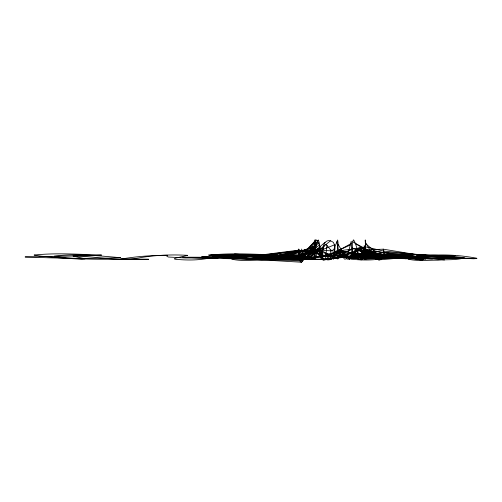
<?xml version="1.0" encoding="UTF-8"?>
<svg xmlns="http://www.w3.org/2000/svg" width="502" height="502" viewBox="0 0 502 502"><rect width="100%" height="100%" fill="white"/><g stroke="black" fill="none" stroke-linecap="round" stroke-linejoin="round"><path stroke-width="0.75" d="M334.884 247.354L334.652 255.618L302.442 258.047M326.965 245.334L325.447 259.415L314.465 259.584M453.325 257.149L433.427 255.669L416.396 255.06L457.598 258.147L473.75 258.762L476.9 258.536L476.624 258.191C454.379 254.094 430.942 253.497 408.829 258.58L408.233 259.201C417.94 261.379 428.106 260.017 437.982 260.193C446.749 259.358 456.117 260.456 464.532 257.758C438.265 254.621 411.427 253.629 385.021 255.06C398.274 257.902 412.23 259.201 425.765 258.932C413.761 255.443 400.282 253.661 388.071 257.52C376.086 260.488 363.454 260.431 351.237 259.201L350.735 258.687L352.241 258.103L364.088 255.336C348.601 254.464 332.857 255.047 317.528 257.526C295.094 262.37 272.053 255.832 249.425 255.982L261.561 258.863L258.128 259.201L239.479 258.135L217.862 256.221L210.495 255.06C232.69 252.701 255.562 254.37 277.964 255.06L268.231 255.625L201.54 256.955C233.361 258.279 265.32 258.844 297.153 257.714C275.284 255.813 252.537 253.359 230.725 256.102L230.801 256.397C261.881 260.946 293.708 258.517 325.095 259.277L304.965 259.597L297.215 259.12C311.974 256.252 327.279 255.907 342.314 255.06L342.678 252.086L338.047 244.267M341.285 250.542L343.136 251.351L348.005 258.461L348.808 259.201L349.919 259.007C352.718 253.071 351.268 246.099 353.276 239.956L353.709 239.962C357.267 245.993 357.28 253.717 361.277 259.509L362.074 259.201L362.507 258.003L364.301 245.472L365.851 259.201L365.261 239.956L365.538 246.457L364.998 252.286L363.693 257.495L362.344 259.572L361.773 258.11L361.145 248.628L360.486 246.959C357.593 249.833 357.48 254.759 354.362 257.488L353.603 256.949L353.019 255.211L351.187 241.274L347.999 254.307L345.934 258.982L344.73 259.201L344.096 258.612L340.481 252.958L338.831 251.979C335.825 253.077 334.916 256.679 333.372 259.201C333.485 254.501 336.39 247.499 333.416 242.422C324.104 235.476 320.69 250.109 323.344 256.817L319.485 245.265L317.208 240.552L316.266 239.956C313.524 245.817 314.867 252.851 314.296 259.201L314.214 248.459L315.149 239.711L314.704 251.552L317.314 242.027L318.306 239.956L319.203 242.541L320.703 257.934L323.087 248.358L324.807 244.876L325.88 244.556L326.582 244.97L330.542 249.839L332.129 250.699L334.012 249.08L337.658 239.956L338.066 242.799L337.796 259.201L339.49 253.334L341.285 250.542L356.878 248.421L394.672 258.022M323.407 247.398L320.922 256.522L323.413 259.383M314.591 258.191L317.59 248.434L333.523 257.206L337.934 251.364L340.337 250.9L343.537 252.713L348.35 256.447L354.569 257.758M314.698 259.201L317.54 252.864L321.92 253.108M318.023 240.251L306.935 258.335L230.782 256.039M314.685 242.591L302.524 260.13L254.257 258.197M308.165 259.201L315.883 249.921L334.558 251.063M315.168 240.722L302.486 255.838L281.384 258.26M333.548 257.175C325.942 265.539 317.992 252.6 312.708 247.994L311.623 248.063L310.606 249.111L307.098 258.047L305.887 259.201L305.203 258.775L303.861 256.246L301.602 249.061L302.606 259.201L302.173 261.473L301.319 262.289L300.303 261.561L299.38 259.201L298.477 249.111L299.807 259.201L298.778 252.475L298.841 249.111L303.252 257.074L305.624 259.201C311.817 259.365 313.166 251.226 317.672 248.427L318.042 248.534C320.307 251.86 319.134 256.886 322.184 259.81C327.75 259.829 330.994 253.315 335.97 251.301C342.038 246.99 344.039 255.267 346.725 258.881L347.604 259.201C352.322 257.438 354.111 251.816 358.372 249.299L359.627 249.111L360.499 249.751L363.435 257.639L364.647 259.201L366.435 257.664L370.702 250.542L372.672 249.111C375.916 251.734 375.101 257.193 378.464 259.785L379.274 259.954L380.886 259.264L382.85 256.478L383.591 252.952L383.233 249.111L384.758 255.041L384.576 256.905L358.936 254.803M314.221 248.314L301.558 262.226L227.13 257.852M315.883 240.276L299.65 256.867L259.986 254.326M358.742 249.538L353.276 254.332L423.675 259.227M325.026 242.353L305.323 259.07L250.73 255.938M318.594 243.087L299.732 259.057L234.522 253.987M316.36 245.566L303.792 256.07L240.596 255.029M330.561 240.753L310.136 257.369L268.319 257.187M319.467 244.957L308.981 253.077L246.538 258.26M351.651 243.275L339.22 250.134L377.893 259.383M349.216 259.339L366.397 250.454L378.426 257.281M356.238 255.01L349.386 258.43L422.809 257.859M350.051 245.108L334.137 252.424L361.327 259.91M314.114 254.501L299.945 260.902L202.074 256.886M314.785 245.61L299.136 252.456L277.192 255.286M290.332 259.22L314.61 249.394L320.445 257.357M334.451 244.857L313.48 253.265L287.564 258.643M361.427 257.011L370.099 253.523L351.375 254.043M343.268 256.309L346.436 255.066L337.808 250.498M287.175 256.553L301.865 250.881L314.785 246.758M345.501 254.652L362.049 248.27L390.474 257.658L394.453 258.041L350.923 257.595L344.723 257.011L343.268 256.277L344.039 255.317L342.314 255.06M352.216 249.438L343.199 252.682L389.144 257.225M322.717 247.944L301.978 255.041L258.009 257.884M320.621 248.427L299.104 255.254L211.543 255.336M321.079 256.309L338.122 251.232L336.986 241.487M268.394 258.976L311.303 248.27L319.906 251.169M348.777 251.213L329.946 255.631L354.676 257.551M339.371 252.086L320.332 256.434L340.563 255.261M260.67 259.183L299.75 250.517L322.93 254.163M338.662 256.014L353.766 252.675L380.453 258.166M353.094 255.518L345.382 257.124L407.229 255.606M368.524 257.739L373.432 256.729L352.04 247.894M361.233 249.4L357.098 250.178L406.62 258.147M362.883 256.139L384.149 252.311L430.088 255.48M343.048 257.018L323.188 260.017L361.063 255.003M360.913 259.164L384.858 255.832L451.43 256.955M253.824 255.901L298.42 250.178L314.459 251.615M238.488 258.066L298.652 250.667L322.403 253.987M262.075 255.349L302.198 251.05L314.999 250.987M279.765 258.223L262.703 258.863L236.599 258.869L200.794 258.078L182.628 257.187L200.198 257.244L218.019 258.041L185.213 257.953L168.289 257.011L166.827 256.277L167.599 255.317C152.081 255.28 136.092 256.447 120.781 259.12L128.531 259.597L148.661 259.277C117.273 258.517 85.44 260.946 54.367 256.397L54.285 256.102C76.103 253.359 98.85 255.813 120.718 257.714C88.879 258.844 56.921 258.279 25.1 256.955L91.797 255.625L101.529 255.06C79.128 254.37 56.255 252.701 34.061 255.06L41.421 256.221L63.039 258.135L81.688 259.201L85.127 258.863L72.985 255.982C95.631 255.964 118.648 262.314 141.093 257.526C156.417 255.047 172.167 254.464 187.654 255.336L175.8 258.103L174.301 258.687L174.796 259.201C187.786 260.475 201.271 260.544 213.915 256.898C225.486 253.868 238.073 255.656 249.331 258.932C235.789 259.201 221.834 257.902 208.587 255.06C234.992 253.629 261.824 254.621 288.092 257.758C279.677 260.456 270.314 259.358 261.542 260.193C251.665 260.017 241.5 261.379 231.792 259.201L232.388 258.58C254.508 253.497 277.939 254.094 300.19 258.191L300.46 258.536L297.309 258.762L281.158 258.147L239.962 255.06L256.993 255.669L276.891 257.149M430.264 255.43L378.759 259.892L365.757 255.681M456.205 258.223L439.137 258.863L413.033 258.869L377.234 258.078L359.062 257.187L390.443 257.658M362.864 255.951L326.507 258.386L347.026 257.187M437.336 255.38L364.929 259.17L364.603 254.307M363.624 249.965L383.258 249.174L423.594 255.788M455.502 255.468L381.771 258.335L365.738 257.972M411.584 254.514L362.846 255.888L362.896 259.176M227.902 256.284L298.803 255.825L314.352 257.733M303.829 259.584L330.862 259.54L330.699 249.996M463.465 257.413L367.753 255.493L365.437 248.528M337.551 256.729L350.98 256.986C354.211 254.501 353.91 248.415 358.761 247.844C363.799 247.793 367.991 251.282 371.304 254.746C374.423 260.343 379.845 254.426 384.149 256.955L453.795 258.436M476.737 258.593L383.365 254.847L365.299 252.374M432.435 258.925L382.348 256.422L357.173 249.274M408.509 258.756L376.048 255.97L365.506 249.544M406.269 258.787L379.807 256.258L355.328 243.414M450.52 257.733L383.528 251.05L364.678 246.645M444.515 259.961L370.42 250.937L365.506 242.46M385.134 258.329L376.833 257.262L352.705 241.732M385.731 254.771L361.258 251.044L361.559 255.543M422.74 260.4L374.097 250.749L365.28 243.37M335.066 255.964L319.259 251.659L321.249 256.829M277.01 257.143A17.752 0.998 1.7 0 1 279.652 258.216M453.444 257.143A17.752 0.998 1.7 0 1 456.092 258.216"/></g></svg>
